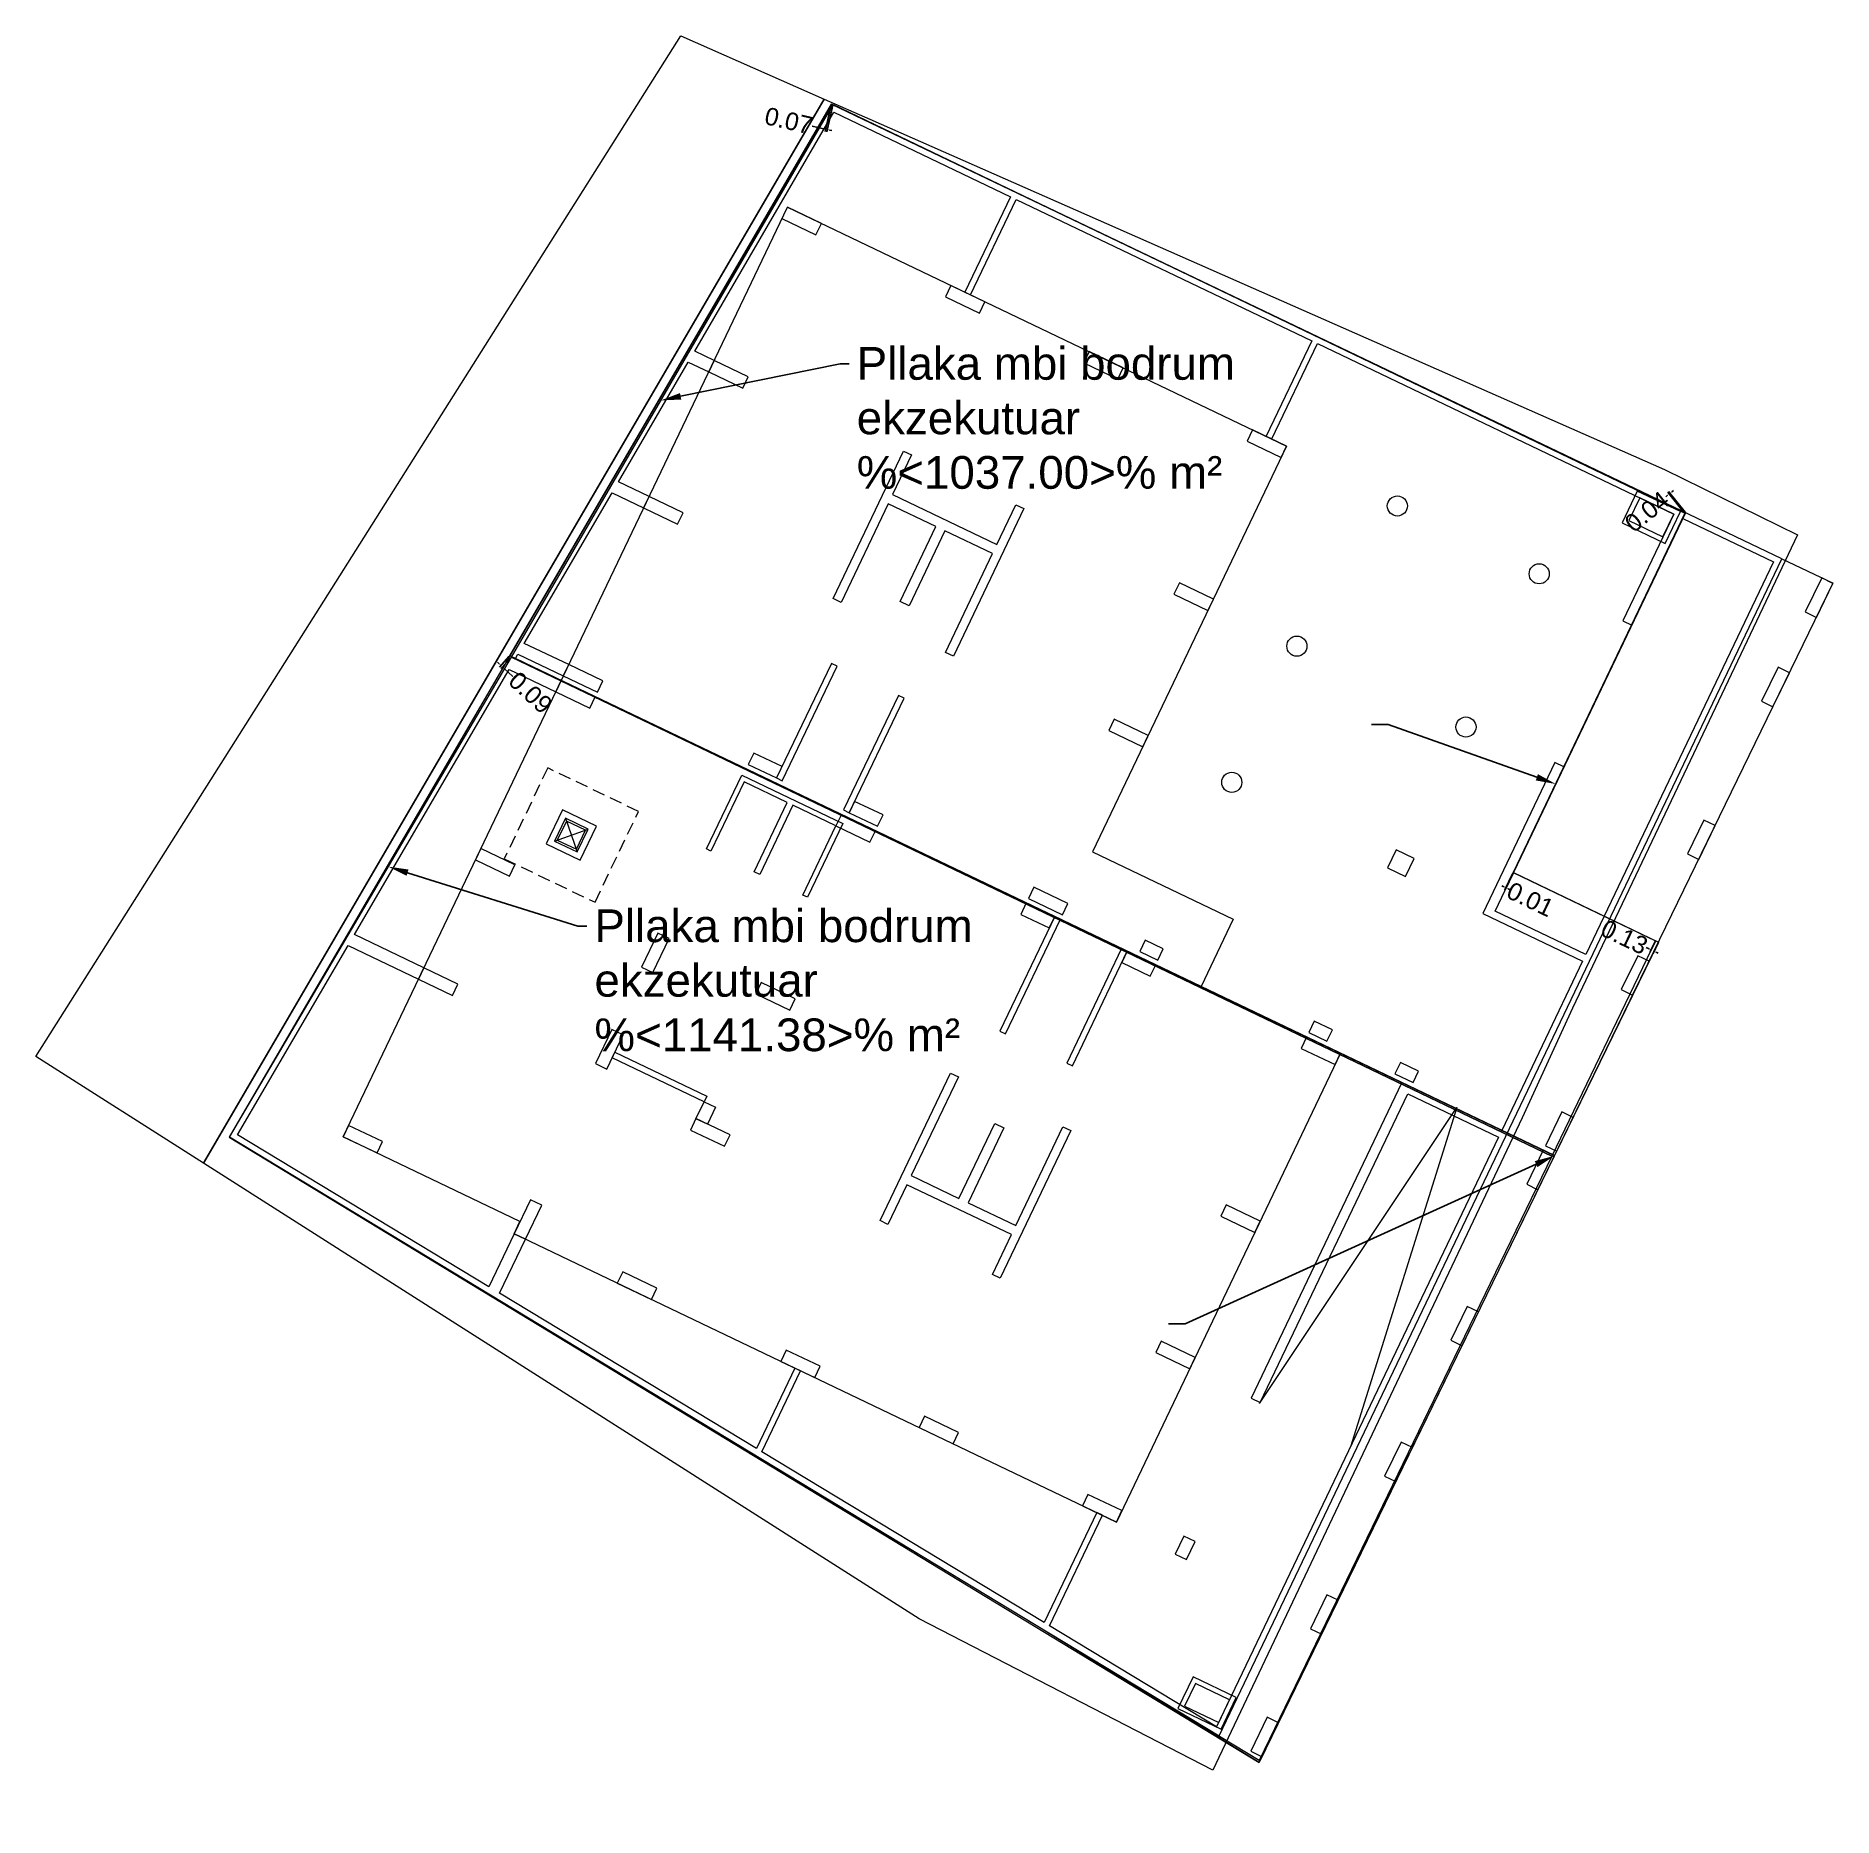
# Model space of a CAD drawing. Header units: metres. Extents: x 7511808.3 to 7511879.8, y 4693243.5 to 4693314.3.
import ezdxf
from ezdxf import colors
from ezdxf.entities.mleader import LeaderData, LeaderLine
from ezdxf.math import Vec2, Vec3

# ---------------------------------------------------------------- set-up
doc = ezdxf.new("R2010")
doc.units = ezdxf.units.M
doc.header["$PDMODE"] = 32
doc.header["$PDSIZE"] = 0.5
doc.linetypes.add('CACHE', pattern=[0.375, 0.25, -0.125])
for name, color, linetype, lineweight in [('krani', 1, 'Continuous', 0), ('parcela', 7, 'Continuous', 0), ('perdhesa', 1, 'Continuous', 0), ('perdhesa-ekzekutim', 1, 'Continuous', 0), ('Pllaka mbi bodrum-Projekt', 7, 'Continuous', 0), ('shtyllat', 8, 'Continuous', 0)]:
    doc.layers.add(name, color=color, linetype=linetype, lineweight=lineweight)
doc.styles.get("Standard").update_dxf_attribs({"font": 'arial.ttf'})
doc.dimstyles.get("Standard").update_dxf_attribs({"dimtxt": 0.18, "dimasz": 0.18, "dimexe": 0.18, "dimexo": 0.0625, "dimgap": 0.09, "dimtad": 0, "dimtih": 1, "dimtoh": 1, "dimdec": 4, "dimzin": 0, "dimdsep": 46, "dimtxsty": 'Standard', "dimcen": 0.09, "dimadec": 0, "dimazin": 0, "dimtfac": 1, "dimtdec": 4, "dimtofl": 0, "dimtmove": 0, "dimatfit": 3, "dimfxl": 1, "dimtolj": 1, "dimtzin": 0, "dimarcsym": 0})

# ---------------------------------------------------------------- blocks, each defined once
blk = doc.blocks.new('1')
at = {"layer": 'shtyllat', "lineweight": 5}
for points in [[(22.374, 46.789), (21.923, 47.004), (21.276, 45.651), (21.727, 45.435)], [(20.669, 43.224), (20.218, 43.439), (19.571, 42.086), (20.022, 41.871)], [(17.757, 37.134), (17.306, 37.35), (16.659, 35.997), (17.11, 35.781)], [(15.169, 31.721), (14.718, 31.937), (14.071, 30.584), (14.522, 30.368)], [(12.192, 25.496), (11.741, 25.712), (11.094, 24.359), (11.545, 24.143)], [(11.459, 23.963), (11.008, 24.178), (10.361, 22.825), (10.812, 22.609)], [(8.482, 17.738), (8.031, 17.953), (7.384, 16.6), (7.835, 16.385)], [(5.894, 12.325), (5.443, 12.541), (4.795, 11.187), (5.247, 10.972)], [(2.982, 6.235), (2.531, 6.451), (1.883, 5.098), (2.335, 4.882)], [(0.647, 1.353), (0.196, 1.569), (-0.451, 0.216), (0, 0)]]:
    blk.add_lwpolyline(points, close=True, dxfattribs=at)
blk = doc.blocks.new('*D56')
at = {"layer": 'Defpoints', "color": 0, "transparency": 16777216}
for p in [(7511827.142, 4693289.648), (7511827.206, 4693289.589, 626.234), (7511826.787, 4693289.263)]:
    blk.add_point(p, dxfattribs=at)
at = {"layer": 'perdhesa-ekzekutim', "color": 0, "lineweight": -2, "transparency": 16777216}
for p, q in [((7511827.121, 4693289.625), (7511826.727, 4693289.197)), ((7511827.185, 4693289.566), (7511826.791, 4693289.138)), ((7511826.721, 4693289.324), (7511826.655, 4693289.385)), ((7511826.918, 4693289.143), (7511827.262, 4693288.826))]:
    blk.add_line(p, q, dxfattribs=at)
at = {"layer": 'perdhesa-ekzekutim', "color": 0, "transparency": 16777216}
for points in [[(7511826.731, 4693289.335), (7511826.711, 4693289.313), (7511826.787, 4693289.263)], [(7511826.928, 4693289.154), (7511826.908, 4693289.132), (7511826.852, 4693289.204)]]:
    blk.add_solid(points, dxfattribs=at)
at = {"layer": 'perdhesa-ekzekutim', "color": 0, "transparency": 16777216, "insert": (7511827.965, 4693288.18), "char_height": 0.7, "attachment_point": 5, "rotation": 317.38714}
blk.add_mtext('\\A1;0.09', dxfattribs=at)
blk = doc.blocks.new('*D57')
at = {"layer": 'Defpoints', "color": 0, "transparency": 16777216}
for p in [(7511839.929, 4693311.57), (7511839.997, 4693311.554, 626.225), (7511839.7, 4693310.573)]:
    blk.add_point(p, dxfattribs=at)
at = {"layer": 'perdhesa-ekzekutim', "color": 0, "lineweight": -2, "transparency": 16777216}
for p, q in [((7511839.922, 4693311.539), (7511839.68, 4693310.485)), ((7511839.99, 4693311.524), (7511839.748, 4693310.469)), ((7511839.612, 4693310.593), (7511839.158, 4693310.697)), ((7511839.855, 4693310.537), (7511839.943, 4693310.517))]:
    blk.add_line(p, q, dxfattribs=at)
at = {"layer": 'perdhesa-ekzekutim', "color": 0, "transparency": 16777216}
for points in [[(7511839.616, 4693310.608), (7511839.609, 4693310.578), (7511839.7, 4693310.573)], [(7511839.859, 4693310.552), (7511839.852, 4693310.522), (7511839.768, 4693310.557)]]:
    blk.add_solid(points, dxfattribs=at)
at = {"layer": 'perdhesa-ekzekutim', "color": 0, "transparency": 16777216, "insert": (7511838.228, 4693310.911), "char_height": 0.7, "attachment_point": 5, "rotation": 347.04494}
blk.add_mtext('\\A1;0.07', dxfattribs=at)
blk = doc.blocks.new('*D58')
at = {"layer": 'Defpoints', "color": 0, "transparency": 16777216}
for p in [(7511873.269, 4693296.103), (7511873.855, 4693295.308), (7511873.885, 4693295.332, 626.228)]:
    blk.add_point(p, dxfattribs=at)
at = {"layer": 'perdhesa-ekzekutim', "color": 0, "lineweight": -2, "transparency": 16777216}
for p, q in [((7511873.168, 4693296.023), (7511873.098, 4693295.966)), ((7511873.835, 4693295.332), (7511873.183, 4693296.149)), ((7511873.866, 4693295.357), (7511873.213, 4693296.174)), ((7511873.34, 4693296.159), (7511873.41, 4693296.216))]:
    blk.add_line(p, q, dxfattribs=at)
at = {"layer": 'perdhesa-ekzekutim', "color": 0, "transparency": 16777216}
for points in [[(7511873.159, 4693296.034), (7511873.178, 4693296.011), (7511873.239, 4693296.079)], [(7511873.33, 4693296.171), (7511873.349, 4693296.148), (7511873.269, 4693296.103)]]:
    blk.add_solid(points, dxfattribs=at)
at = {"layer": 'perdhesa-ekzekutim', "color": 0, "transparency": 16777216, "insert": (7511872.354, 4693295.372), "char_height": 0.7, "attachment_point": 5, "rotation": 38.61584}
blk.add_mtext('\\A1;0.04', dxfattribs=at)
blk = doc.blocks.new('*D59')
at = {"layer": 'Defpoints', "color": 0, "transparency": 16777216}
for p in [(7511867.036, 4693281.03), (7511867.044, 4693281.026, 626.228), (7511866.754, 4693280.422)]:
    blk.add_point(p, dxfattribs=at)
at = {"layer": 'perdhesa-ekzekutim', "color": 0, "lineweight": -2, "transparency": 16777216}
for p, q in [((7511867.022, 4693281.002), (7511866.707, 4693280.345)), ((7511867.031, 4693280.998), (7511866.715, 4693280.341)), ((7511866.665, 4693280.465), (7511866.584, 4693280.504)), ((7511866.836, 4693280.383), (7511866.917, 4693280.344))]:
    blk.add_line(p, q, dxfattribs=at)
at = {"layer": 'perdhesa-ekzekutim', "color": 0, "transparency": 16777216}
for points in [[(7511866.672, 4693280.478), (7511866.659, 4693280.451), (7511866.746, 4693280.426)], [(7511866.842, 4693280.397), (7511866.829, 4693280.37), (7511866.754, 4693280.422)]]:
    blk.add_solid(points, dxfattribs=at)
at = {"layer": 'perdhesa-ekzekutim', "color": 0, "transparency": 16777216, "insert": (7511867.716, 4693279.961), "char_height": 0.7, "attachment_point": 5, "rotation": 334.37809}
blk.add_mtext('\\A1;0.01', dxfattribs=at)
blk = doc.blocks.new('*D60')
at = {"layer": 'Defpoints', "color": 0, "transparency": 16777216}
for p in [(7511872.695, 4693278.316, 626.228), (7511872.808, 4693278.262, 626.228), (7511872.633, 4693277.898)]:
    blk.add_point(p, dxfattribs=at)
at = {"layer": 'perdhesa-ekzekutim', "color": 0, "lineweight": -2, "transparency": 16777216}
for p, q in [((7511872.681, 4693278.288), (7511872.481, 4693277.871)), ((7511872.794, 4693278.234), (7511872.594, 4693277.817)), ((7511872.439, 4693277.991), (7511872.317, 4693278.05)), ((7511872.714, 4693277.859), (7511872.796, 4693277.82))]:
    blk.add_line(p, q, dxfattribs=at)
at = {"layer": 'perdhesa-ekzekutim', "color": 0, "transparency": 16777216}
for points in [[(7511872.446, 4693278.004), (7511872.433, 4693277.977), (7511872.52, 4693277.952)], [(7511872.721, 4693277.872), (7511872.708, 4693277.845), (7511872.633, 4693277.898)]]:
    blk.add_solid(points, dxfattribs=at)
at = {"layer": 'perdhesa-ekzekutim', "color": 0, "transparency": 16777216, "insert": (7511871.456, 4693278.462), "char_height": 0.7, "attachment_point": 5, "rotation": 334.37809}
blk.add_mtext('\\A1;0.13', dxfattribs=at)

msp = doc.modelspace()

# ---------------------------------------------------------------- linework, layer by layer
at = {"layer": 'krani', "color": 159, "ltscale": 0.5}
for p, q in [((7511829.356, 4693283.184), (7511829.826, 4693281.85)), ((7511828.924, 4693282.282), (7511830.258, 4693282.752))]:
    msp.add_line(p, q, dxfattribs=at)
at = {"layer": 'krani', "linetype": 'CACHE', "ltscale": 2}
msp.add_lwpolyline([(7511826.923, 4693281.578), (7511830.531, 4693279.849), (7511832.259, 4693283.457), (7511828.652, 4693285.185)], close=True, dxfattribs=at)
at = {"layer": 'krani', "lineweight": 5}
msp.add_lwpolyline([(7511828.591, 4693282.165), (7511829.943, 4693281.517), (7511830.592, 4693282.869), (7511829.239, 4693283.518)], close=True, dxfattribs=at)
at = {"layer": 'krani', "color": 159, "ltscale": 0.5}
for points in [[(7511828.924, 4693282.282), (7511829.826, 4693281.85), (7511830.258, 4693282.752), (7511829.356, 4693283.184)], [(7511829.031, 4693282.32), (7511829.788, 4693281.957), (7511830.151, 4693282.714), (7511829.394, 4693283.077)]]:
    msp.add_lwpolyline(points, close=True, dxfattribs=at)
at = {"layer": 'parcela', "flags": 128}
for points in [[(7511839.64, 4693311.774), (7511814.966, 4693269.473), (7511808.304, 4693273.712), (7511819.588, 4693291.563), (7511833.949, 4693314.281), (7511839.64, 4693311.774)], [(7511814.966, 4693269.473), (7511839.64, 4693311.774), (7511841.452, 4693310.975), (7511873.052, 4693297.055), (7511878.341, 4693294.453), (7511872.939, 4693283.093), (7511869.394, 4693275.64), (7511867.394, 4693271.28), (7511855.089, 4693245.348), (7511843.413, 4693251.372), (7511814.966, 4693269.473)]]:
    msp.add_lwpolyline(points, dxfattribs=at)
at = {"layer": 'perdhesa', "flags": 128}
msp.add_lwpolyline([(7511838.179, 4693307.472), (7511858.026, 4693297.981), (7511850.313, 4693281.851), (7511855.906, 4693279.176), (7511854.625, 4693276.497), (7511860.173, 4693273.844), (7511851.265, 4693255.214), (7511827.312, 4693266.668), (7511827.546, 4693267.156), (7511820.513, 4693270.529)], close=True, dxfattribs=at)
at = {"layer": 'perdhesa-ekzekutim', "flags": 128}
for points in [[(7511827.206, 4693289.589), (7511839.997, 4693311.554), (7511873.855, 4693295.308), (7511867.036, 4693281.03), (7511872.695, 4693278.316), (7511868.574, 4693269.757)], [(7511816.003, 4693270.517), (7511827.206, 4693289.589), (7511868.574, 4693269.757), (7511856.934, 4693245.737)]]:
    msp.add_lwpolyline(points, close=True, dxfattribs=at)
at = {"layer": 'Pllaka mbi bodrum-Projekt', "elevation": 626.228}
msp.add_lwpolyline([(7511867.044, 4693281.026), (7511872.808, 4693278.262), (7511868.679, 4693269.777), (7511827.138, 4693289.641), (7511839.929, 4693311.57), (7511873.885, 4693295.332)], close=True, dxfattribs=at)
at = {"layer": 'Pllaka mbi bodrum-Projekt', "elevation": 619.106, "flags": 128}
msp.add_lwpolyline([(7511868.675, 4693269.77), (7511827.138, 4693289.641), (7511827.138, 4693289.641), (7511815.983, 4693270.516), (7511856.939, 4693245.655), (7511868.675, 4693269.77)], close=True, dxfattribs=at)
at = {"layer": 'shtyllat', "lineweight": 5}
for points in [[(7511877.719, 4693293.499), (7511839.929, 4693311.57), (7511815.983, 4693270.516), (7511855.345, 4693246.71)], [(7511859.027, 4693302.16), (7511857.214, 4693298.37), (7511857.44, 4693298.262), (7511859.253, 4693302.052), (7511873.416, 4693295.279), (7511871.388, 4693291.038), (7511871.749, 4693290.865), (7511873.777, 4693295.107), (7511877.386, 4693293.381), (7511869.922, 4693277.772), (7511866.313, 4693279.498), (7511869.053, 4693285.227), (7511868.692, 4693285.399), (7511865.823, 4693279.4), (7511869.793, 4693277.502), (7511866.579, 4693270.781), (7511862.609, 4693272.679), (7511856.613, 4693260.139), (7511856.973, 4693259.966), (7511862.841, 4693272.236), (7511866.449, 4693270.51), (7511855.239, 4693247.067), (7511848.597, 4693251.084), (7511850.701, 4693255.484), (7511850.475, 4693255.592), (7511848.382, 4693251.214), (7511837.162, 4693258), (7511838.702, 4693261.221), (7511838.477, 4693261.329), (7511836.947, 4693258.13), (7511826.737, 4693264.305), (7511827.764, 4693266.452), (7511827.312, 4693266.668), (7511826.307, 4693264.565), (7511816.323, 4693270.603), (7511820.711, 4693278.127), (7511823.507, 4693276.79), (7511823.723, 4693277.241), (7511820.964, 4693278.56), (7511827.112, 4693289.099), (7511828.968, 4693288.211), (7511829.184, 4693288.662), (7511827.364, 4693289.533), (7511827.466, 4693289.706), (7511829.27, 4693288.843), (7511829.486, 4693289.294), (7511827.718, 4693290.139), (7511831.207, 4693296.119), (7511832.463, 4693295.519), (7511832.679, 4693295.97), (7511831.459, 4693296.553), (7511834.24, 4693301.32), (7511835.051, 4693300.932), (7511835.267, 4693301.383), (7511834.493, 4693301.753), (7511840.029, 4693311.245), (7511847.051, 4693307.887), (7511845.238, 4693304.097), (7511845.464, 4693303.989), (7511847.276, 4693307.779)], [(7511830.322, 4693287.564), (7511830.537, 4693288.015), (7511829.184, 4693288.662), (7511828.968, 4693288.211)], [(7511835.141, 4693281.879), (7511834.96, 4693281.965), (7511836.362, 4693284.897), (7511840.377, 4693282.978), (7511838.975, 4693280.046), (7511838.794, 4693280.132), (7511840.11, 4693282.883), (7511838.396, 4693283.703), (7511837.08, 4693280.952), (7511836.855, 4693281.059), (7511838.17, 4693283.811), (7511836.456, 4693284.631)], [(7511827.129, 4693280.888), (7511827.345, 4693281.339), (7511825.992, 4693281.986), (7511825.776, 4693281.535)], [(7511862.379, 4693281.934), (7511862.034, 4693281.212), (7511862.756, 4693280.867), (7511863.101, 4693281.588)], [(7511833.48, 4693278.406), (7511833.029, 4693278.621), (7511832.381, 4693277.268), (7511832.833, 4693277.052)], [(7511852.401, 4693278.336), (7511852.185, 4693277.885), (7511852.907, 4693277.54), (7511853.123, 4693277.991)], [(7511824.86, 4693276.143), (7511825.076, 4693276.594), (7511823.723, 4693277.241), (7511823.507, 4693276.79)], [(7511831.646, 4693274.572), (7511831.195, 4693274.787), (7511830.548, 4693273.434), (7511830.999, 4693273.218)], [(7511859.122, 4693275.122), (7511858.906, 4693274.671), (7511859.628, 4693274.326), (7511859.844, 4693274.777)], [(7511834.864, 4693271.913), (7511831.21, 4693273.66), (7511831.318, 4693273.886), (7511834.972, 4693272.139)], [(7511862.55, 4693273.483), (7511862.335, 4693273.032), (7511863.056, 4693272.687), (7511863.272, 4693273.138)], [(7511821.866, 4693269.882), (7511822.082, 4693270.333), (7511820.729, 4693270.98), (7511820.513, 4693270.529)], [(7511828.411, 4693267.805), (7511827.96, 4693268.021), (7511827.312, 4693266.668), (7511827.764, 4693266.452)], [(7511853.591, 4693253.936), (7511854.042, 4693253.72), (7511854.387, 4693254.442), (7511853.936, 4693254.657)]]:
    msp.add_lwpolyline(points, close=True, dxfattribs=at)
at = {"layer": 'shtyllat'}
for points in [[(7511838.179, 4693307.472), (7511837.963, 4693307.021), (7511839.316, 4693306.374), (7511839.532, 4693306.825)], [(7511844.674, 4693304.366), (7511844.459, 4693303.915), (7511845.812, 4693303.268), (7511846.028, 4693303.719)], [(7511850.178, 4693301.735), (7511849.962, 4693301.284), (7511851.315, 4693300.637), (7511851.531, 4693301.088)], [(7511835.267, 4693301.383), (7511835.051, 4693300.932), (7511836.404, 4693300.285), (7511836.62, 4693300.736)], [(7511856.673, 4693298.629), (7511856.457, 4693298.178), (7511857.811, 4693297.53), (7511858.026, 4693297.981)], [(7511840.312, 4693291.766), (7511839.996, 4693291.917), (7511842.8, 4693297.781), (7511843.116, 4693297.63), (7511842.361, 4693296.051), (7511846.511, 4693294.066), (7511847.266, 4693295.645), (7511847.581, 4693295.494), (7511844.777, 4693289.63), (7511844.462, 4693289.781), (7511846.338, 4693293.705), (7511844.444, 4693294.611), (7511843.02, 4693291.634), (7511842.659, 4693291.807), (7511844.083, 4693294.784), (7511842.188, 4693295.69)], [(7511832.679, 4693295.97), (7511832.463, 4693295.519), (7511833.816, 4693294.872), (7511834.032, 4693295.323)], [(7511853.761, 4693292.539), (7511853.546, 4693292.088), (7511854.899, 4693291.441), (7511855.114, 4693291.892)], [(7511830.624, 4693288.196), (7511830.839, 4693288.647), (7511829.486, 4693289.294), (7511829.27, 4693288.843)], [(7511837.751, 4693284.788), (7511837.976, 4693284.68), (7511840.155, 4693289.236), (7511839.929, 4693289.343)], [(7511840.412, 4693283.515), (7511840.638, 4693283.407), (7511842.816, 4693287.963), (7511842.591, 4693288.071)], [(7511851.173, 4693287.126), (7511850.957, 4693286.675), (7511852.31, 4693286.028), (7511852.526, 4693286.479)], [(7511836.839, 4693285.778), (7511836.623, 4693285.327), (7511837.751, 4693284.788), (7511837.966, 4693285.239)], [(7511840.853, 4693283.858), (7511840.638, 4693283.407), (7511841.765, 4693282.868), (7511841.981, 4693283.319)], [(7511841.463, 4693282.236), (7511841.679, 4693282.687), (7511840.326, 4693283.335), (7511840.11, 4693282.883)], [(7511847.98, 4693280.45), (7511847.765, 4693279.999), (7511849.118, 4693279.352), (7511849.334, 4693279.803)], [(7511848.59, 4693278.828), (7511848.806, 4693279.279), (7511847.678, 4693279.819), (7511847.463, 4693279.367)], [(7511849.032, 4693279.171), (7511848.806, 4693279.279), (7511846.628, 4693274.723), (7511846.853, 4693274.616)], [(7511851.693, 4693277.899), (7511851.467, 4693278.007), (7511849.289, 4693273.451), (7511849.514, 4693273.343)], [(7511852.605, 4693276.908), (7511852.821, 4693277.36), (7511851.693, 4693277.899), (7511851.477, 4693277.448)], [(7511838.271, 4693275.56), (7511838.487, 4693276.011), (7511837.133, 4693276.659), (7511836.918, 4693276.207)], [(7511858.82, 4693274.491), (7511858.604, 4693274.04), (7511859.958, 4693273.393), (7511860.173, 4693273.844)], [(7511849.132, 4693270.921), (7511849.448, 4693270.77), (7511846.644, 4693264.906), (7511846.328, 4693265.057), (7511847.083, 4693266.636), (7511842.933, 4693268.62), (7511842.178, 4693267.041), (7511841.862, 4693267.192), (7511844.666, 4693273.056), (7511844.982, 4693272.905), (7511843.106, 4693268.981), (7511845, 4693268.075), (7511846.424, 4693271.052), (7511846.785, 4693270.88), (7511845.361, 4693267.902), (7511847.256, 4693266.996)], [(7511835.683, 4693270.147), (7511835.898, 4693270.598), (7511834.545, 4693271.246), (7511834.329, 4693270.795)], [(7511856.765, 4693266.717), (7511856.981, 4693267.168), (7511855.628, 4693267.815), (7511855.412, 4693267.364)], [(7511832.771, 4693264.058), (7511832.986, 4693264.509), (7511831.633, 4693265.156), (7511831.417, 4693264.705)], [(7511839.266, 4693260.952), (7511839.482, 4693261.403), (7511838.129, 4693262.05), (7511837.913, 4693261.599)], [(7511854.177, 4693261.304), (7511854.392, 4693261.755), (7511853.039, 4693262.402), (7511852.824, 4693261.951)], [(7511844.769, 4693258.32), (7511844.985, 4693258.771), (7511843.632, 4693259.418), (7511843.416, 4693258.967)], [(7511851.265, 4693255.214), (7511851.481, 4693255.665), (7511850.127, 4693256.312), (7511849.912, 4693255.861)]]:
    msp.add_lwpolyline(points, close=True, dxfattribs=at)
at = {"layer": 'shtyllat', "lineweight": 5, "ltscale": 0.5}
for points in [[(7511871.365, 4693294.93), (7511873.079, 4693294.11), (7511873.683, 4693295.373), (7511871.969, 4693296.193)], [(7511871.632, 4693295.024), (7511872.985, 4693294.377), (7511873.416, 4693295.279), (7511872.063, 4693295.926)], [(7511834.864, 4693271.913), (7511835.315, 4693271.697), (7511834.996, 4693271.03), (7511834.545, 4693271.245)], [(7511853.705, 4693247.8), (7511855.419, 4693246.98), (7511856.023, 4693248.244), (7511854.309, 4693249.063)], [(7511853.972, 4693247.894), (7511855.325, 4693247.247), (7511855.757, 4693248.149), (7511854.403, 4693248.796)]]:
    msp.add_lwpolyline(points, close=True, dxfattribs=at)
at = {"layer": 'shtyllat', "flags": 128}
for points in [[(7511877.719, 4693293.499), (7511879.751, 4693292.527)], [(7511856.973, 4693245.726), (7511879.747, 4693292.52)], [(7511848.239, 4693251.008), (7511856.936, 4693245.663)]]:
    msp.add_lwpolyline(points, dxfattribs=at)
at = {"layer": 'shtyllat'}
msp.add_lwpolyline([(7511856.953, 4693259.922), (7511864.797, 4693271.69), (7511860.561, 4693258.197)], dxfattribs=at)
at = {"layer": 'shtyllat', "lineweight": 5, "ltscale": 0.5}
for centre in [(7511862.429, 4693295.599), (7511868.068, 4693292.903), (7511858.435, 4693290.027), (7511865.156, 4693286.813), (7511855.846, 4693284.614)]:
    msp.add_circle(centre, 0.4, dxfattribs=at)

# ---------------------------------------------------------------- block references
at = {"layer": 'shtyllat', "color": 1, "rotation": 359.6057079174685}
msp.add_blockref('1', (7511857.052, 4693245.887, 619.106), dxfattribs=at)

# ---------------------------------------------------------------- dimensions: what is measured, and where the dimension line sits
at = {"layer": 'perdhesa-ekzekutim', "color": 5}
for base, p1, p2, angle, picture, middle in [((7511839.7, 4693310.573), (7511839.997, 4693311.554, 626.225), (7511839.929, 4693311.57), 167.04494, '*D57', (7511838.228, 4693310.911)), ((7511873.269, 4693296.103), (7511873.855, 4693295.308), (7511873.885, 4693295.332, 626.228), 38.61584, '*D58', (7511872.354, 4693295.372)), ((7511826.787, 4693289.263), (7511827.206, 4693289.589, 626.234), (7511827.142, 4693289.648), 137.38714, '*D56', (7511827.965, 4693288.18)), ((7511866.754, 4693280.422), (7511867.036, 4693281.03), (7511867.044, 4693281.026, 626.228), 334.37809, '*D59', (7511867.716, 4693279.961)), ((7511872.633, 4693277.898), (7511872.695, 4693278.316, 626.228), (7511872.808, 4693278.262, 626.228), 334.37809, '*D60', (7511871.456, 4693278.462))]:
    dim = msp.add_linear_dim(base=base, p1=p1, p2=p2, angle=angle, dimstyle='Standard', override={"dimscale": 0.5, "dimtxt": 1.4, "dimtih": 0, "dimtoh": 0, "dimdec": 2, "dimtdec": 2}, dxfattribs=at)
    dim.commit()
    dim.dimension.update_dxf_attribs({"geometry": picture, "text_midpoint": middle, "dimtype": 161})

# ---------------------------------------------------------------- leaders
at = {"layer": 'perdhesa-ekzekutim'}
ml = msp.add_multileader_mtext('Standard', dxfattribs=at)
ml.set_content('Pllaka mbi bodrum ekzekutuar \\P%<1037.00>% m²', color=256)
ml.set_leader_properties()
ml.build(insert=Vec2(0, 0))
ml.multileader.update_dxf_attribs({"text_right_attachment_type": 6, "dogleg_length": 0.36, "arrow_head_size": 0.8})
ctx = ml.context
ctx.base_point, ctx.char_height, ctx.arrow_head_size, ctx.landing_gap_size, ctx.plane_origin = Vec3(7511840.635, 4693301.255), 1.3, 0.8, 0.3, Vec3(7511833.123, 4693299.824)
ctx.right_attachment = 6
notes = []
notes.append((ctx, [(0, (1, 1, 0), (7511840.275, 4693301.255), (1, 0), 0.36, [(0, [(7511833.15, 4693299.797)], 0, [])])]))
ctx.mtext.insert, ctx.mtext.width, ctx.mtext.flow_direction = Vec3(7511840.935, 4693301.917), 18.21782, 5
ml = msp.add_multileader_mtext('Standard', dxfattribs=at)
ml.set_content('Pllaka mbi bodrum ekzekutuar \\P%<1141.38>% m²', color=256)
ml.set_leader_properties()
ml.build(insert=Vec2(0, 0))
ml.multileader.update_dxf_attribs({"text_right_attachment_type": 6, "dogleg_length": 0.36, "arrow_head_size": 0.8})
ctx = ml.context
ctx.base_point, ctx.char_height, ctx.arrow_head_size, ctx.landing_gap_size, ctx.plane_origin = Vec3(7511830.208, 4693278.902), 1.3, 0.8, 0.3, Vec3(7511822.315, 4693281.263)
ctx.right_attachment = 6
notes.append((ctx, [(0, (1, 1, 0), (7511829.848, 4693278.902), (1, 0), 0.36, [(0, [(7511822.315, 4693281.263)], 0, [])])]))
ctx.mtext.insert, ctx.mtext.width, ctx.mtext.flow_direction = Vec3(7511830.508, 4693279.563), 15.62502, 5
at = {"layer": 'Pllaka mbi bodrum-Projekt'}
ml = msp.add_multileader_mtext('Standard', dxfattribs=at)
ml.set_content('', color=256)
ml.set_leader_properties()
ml.build(insert=Vec2(0, 0))
ml.multileader.update_dxf_attribs({"text_right_attachment_type": 6, "dogleg_length": 0.36, "arrow_head_size": 0.8})
ctx = ml.context
ctx.base_point, ctx.char_height, ctx.arrow_head_size, ctx.landing_gap_size, ctx.plane_origin = Vec3(7511846.455, 4693287.81), 1.3, 0.8, 0.3, Vec3(7511876.412, 4693293.479)
ctx.right_attachment, ctx.text_align_type = 6, 2
notes.append((ctx, [(1, (1, 1, 0), (7511862.059, 4693286.911), (-1, 0), 0.36, [(0, [(7511868.728, 4693284.547)], 0, [])])]))
ctx.mtext.insert, ctx.mtext.width, ctx.mtext.alignment, ctx.mtext.flow_direction = Vec3(7511861.399, 4693288.471), 14.66978, 3, 5
ml = msp.add_multileader_mtext('Standard', dxfattribs=at)
ml.set_content('', color=256)
ml.set_leader_properties()
ml.build(insert=Vec2(0, 0))
ml.multileader.update_dxf_attribs({"text_right_attachment_type": 6, "dogleg_length": 0.36, "arrow_head_size": 0.8})
ctx = ml.context
ctx.base_point, ctx.char_height, ctx.arrow_head_size, ctx.landing_gap_size, ctx.plane_origin = Vec3(7511844.069, 4693263.996), 1.3, 0.8, 0.3, Vec3(7511868.341, 4693269.653)
ctx.right_attachment, ctx.text_align_type = 6, 2
notes.append((ctx, [(1, (1, 1, 0), (7511853.988, 4693263.086), (-1, 0), 0.36, [(0, [(7511868.675, 4693269.77)], 0, [])])]))
ctx.mtext.insert, ctx.mtext.width, ctx.mtext.alignment, ctx.mtext.flow_direction = Vec3(7511853.328, 4693264.646), 14.60155, 3, 5
for ctx, leaders in notes:
    for number, flags, end, landing, length, lines in leaders:
        leader = LeaderData()
        leader.index, (leader.has_last_leader_line, leader.has_dogleg_vector, leader.attachment_direction) = number, flags
        leader.last_leader_point, leader.dogleg_vector, leader.dogleg_length = Vec3(end), Vec3(landing), length
        for number, points, colour, breaks in lines:
            line = LeaderLine()
            line.index, line.vertices, line.color, line.breaks = number, Vec3.list(points), colors.encode_raw_color(colour), breaks
            leader.lines.append(line)
        ctx.leaders.append(leader)

doc.saveas('drawing.dxf')
